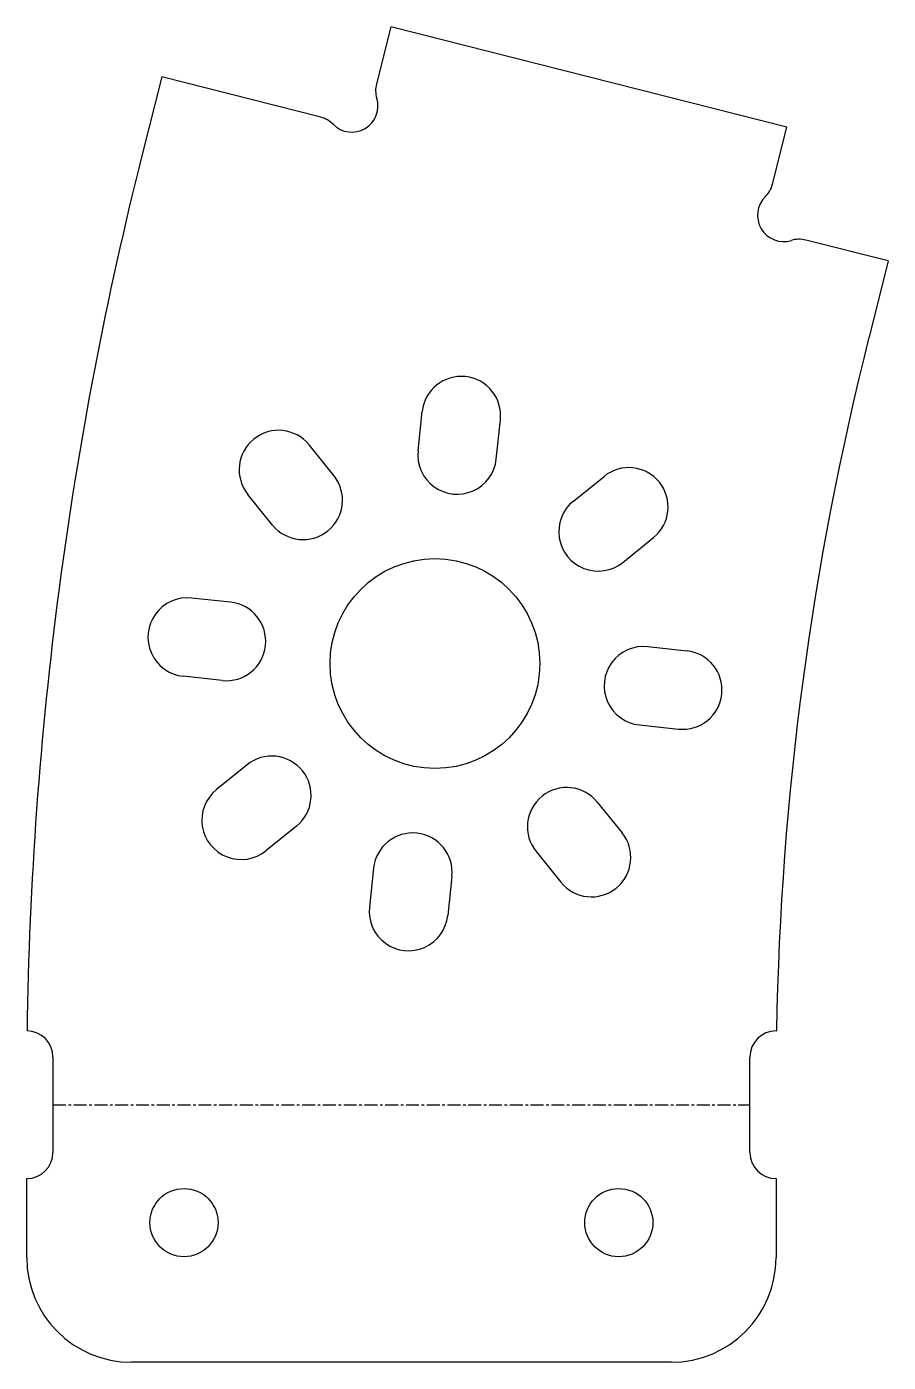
# Model space of a CAD drawing. Extents: x 48.6 to 81.5, y -2.1 to 48.8.
import ezdxf

# ---------------------------------------------------------------- set-up
doc = ezdxf.new("R2010")
doc.units = 0
doc.linetypes.add('CENTER', pattern=[0.787402, 0.492126, -0.098425, 0.098425, -0.098425])
doc.layers.add('SHEETMETAL_BEND_LINES_DOWN', color=7, linetype='CENTER')
doc.layers.add('SHEETMETAL_CUT_LINES', color=7, linetype='CONTINUOUS')

msp = doc.modelspace()

# ---------------------------------------------------------------- linework, layer by layer
at = {"layer": 'SHEETMETAL_BEND_LINES_DOWN'}
msp.add_line((49.636, 7.684), (76.217, 7.684), dxfattribs=at)
at = {"layer": 'SHEETMETAL_CUT_LINES'}
for p, q in [((62.526, 48.775), (61.974, 46.593)), ((77.632, 44.951), (62.526, 48.775)), ((53.789, 46.861), (53.053, 43.953)), ((59.849, 45.327), (53.789, 46.861)), ((77.08, 42.769), (77.632, 44.951)), ((81.497, 39.846), (78.346, 40.644)), ((81.497, 39.846), (80.761, 36.937)), ((63.562, 32.614), (63.72, 34.105)), ((66.545, 32.296), (66.704, 33.788)), ((60.347, 31.666), (59.405, 32.833)), ((69.488, 30.693), (70.655, 31.636)), ((58.013, 29.782), (57.071, 30.949)), ((71.373, 28.359), (72.54, 29.302)), ((56.41, 26.839), (54.918, 26.997)), ((72.32, 25.145), (73.812, 24.986)), ((56.092, 23.855), (54.601, 24.014)), ((72.002, 22.161), (73.494, 22.003)), ((57.04, 20.641), (55.873, 19.698)), ((70.399, 19.218), (71.342, 18.051)), ((58.925, 18.307), (57.758, 17.364)), ((68.065, 17.334), (69.008, 16.167)), ((61.868, 16.704), (61.709, 15.212)), ((64.851, 16.386), (64.692, 14.895)), ((77.217, 10.5), (77.234, 10.5)), ((49.636, 9.5), (49.636, 5.867)), ((76.217, 5.867), (76.217, 9.5)), ((48.634, 1.867), (48.634, 4.867)), ((48.636, 4.867), (48.634, 4.867)), ((77.217, 4.867), (77.217, 1.867)), ((73.217, -2.133), (52.634, -2.133))]:
    msp.add_line(p, q, dxfattribs=at)
for centre, radius in [((64.206, 24.5), 4), ((54.634, 3.192), 1.3), ((71.217, 3.192), 1.3)]:
    msp.add_circle(centre, radius, dxfattribs=at)
for centre, radius, start, end in [((62.943, 46.348), 1, 165.7915, 197.1912), ((61.032, 45.757), 1, 224.3917, 17.1912), ((59.603, 44.358), 1, 44.3917, 75.7915), ((193.074, 8.5), 144.44, 165.79145, 179.20663), ((76.11, 43.014), 1, 314.3917, 345.7915), ((77.509, 41.585), 1, 134.3917, 287.1912), ((78.1, 39.674), 1, 75.7915, 107.1912), ((193.074, 8.5), 115.858, 165.79145, 179.01088), ((65.212, 33.947), 1.5, 353.9225, 173.9225), ((58.238, 31.891), 1.5, 38.9225, 218.9225), ((65.053, 32.455), 1.5, 173.9225, 353.9225), ((59.18, 30.724), 1.5, 218.9225, 38.9225), ((71.597, 30.469), 1.5, 308.9225, 128.9225), ((70.43, 29.526), 1.5, 128.9225, 308.9225), ((54.76, 25.506), 1.5, 83.9225, 263.9225), ((56.251, 25.347), 1.5, 263.9225, 83.9225), ((72.161, 23.653), 1.5, 83.9225, 263.9225), ((73.653, 23.494), 1.5, 263.9225, 83.9225), ((57.982, 19.474), 1.5, 308.9225, 128.9225), ((56.815, 18.531), 1.5, 128.9225, 308.9225), ((69.232, 18.276), 1.5, 38.9225, 218.9225), ((63.359, 16.545), 1.5, 353.9225, 173.9225), ((70.175, 17.109), 1.5, 218.9225, 38.9225), ((63.2, 15.053), 1.5, 173.9225, 353.9225), ((48.636, 9.5), 1, 0, 89.3287), ((77.217, 9.5), 1, 90, 180), ((48.636, 5.867), 1, 270, 0), ((77.217, 5.867), 1, 180, 270), ((52.634, 1.867), 4, 180, 270), ((73.217, 1.867), 4, 270, 0)]:
    msp.add_arc(centre, radius, start, end, dxfattribs=at)

doc.saveas('drawing.dxf')
